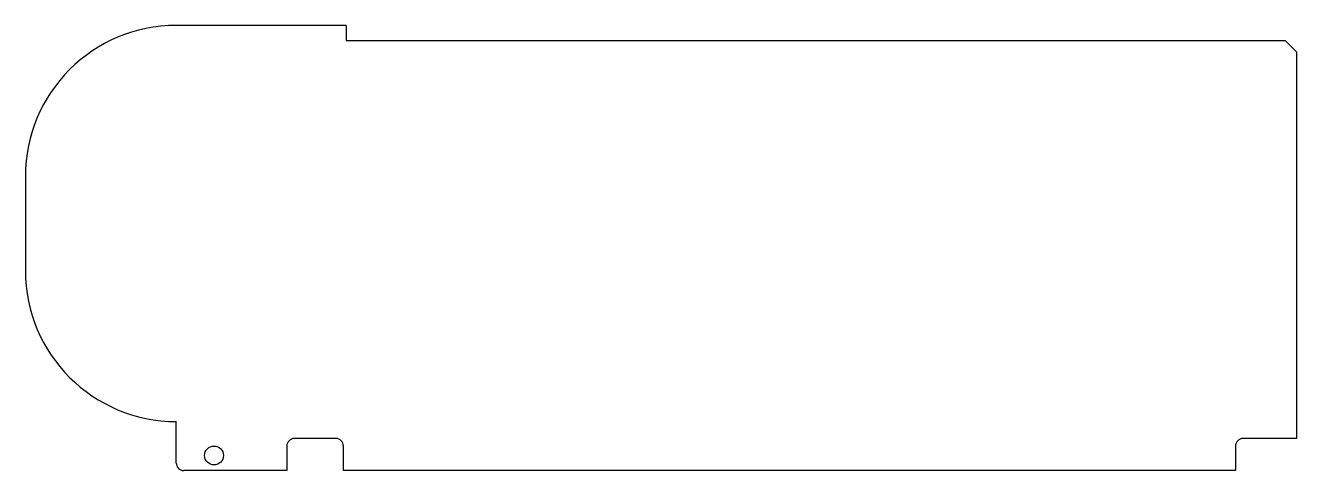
# Model space of a CAD drawing. Header units: millimetres. Extents: x 0 to 337, y 0 to 118.
import ezdxf

# ---------------------------------------------------------------- set-up
doc = ezdxf.new("R2010")
doc.units = ezdxf.units.MM

msp = doc.modelspace()

# ---------------------------------------------------------------- linework, layer by layer
at = {"color": 7, "linetype": 'Continuous', "lineweight": 25}
for p, q in [((85, 118), (40, 118)), ((85, 118), (85, 114)), ((85, 114), (334, 114)), ((337, 111), (334, 114)), ((337, 111), (337, 8.5)), ((0, 78), (0, 53)), ((40, 2), (40, 13)), ((82.3, 8.5), (71.3, 8.5)), ((337, 8.5), (322.8, 8.5)), ((69.3, 6.5), (69.3, 0)), ((84.3, 0), (84.3, 6.5)), ((320.8, 6.5), (320.8, 0)), ((69.3, 0), (42, 0)), ((320.8, 0), (84.3, 0))]:
    msp.add_line(p, q, dxfattribs=at)
msp.add_circle((50, 4), 2.5, dxfattribs=at)
for centre, radius, start, end in [((40, 78), 40, 90, 180), ((40, 53), 40, 180, 270), ((71.3, 6.5), 2, 90, 180), ((82.3, 6.5), 2, 0, 90), ((322.8, 6.5), 2, 90, 180), ((42, 2), 2, 180, 270)]:
    msp.add_arc(centre, radius, start, end, dxfattribs=at)

doc.saveas('drawing.dxf')
